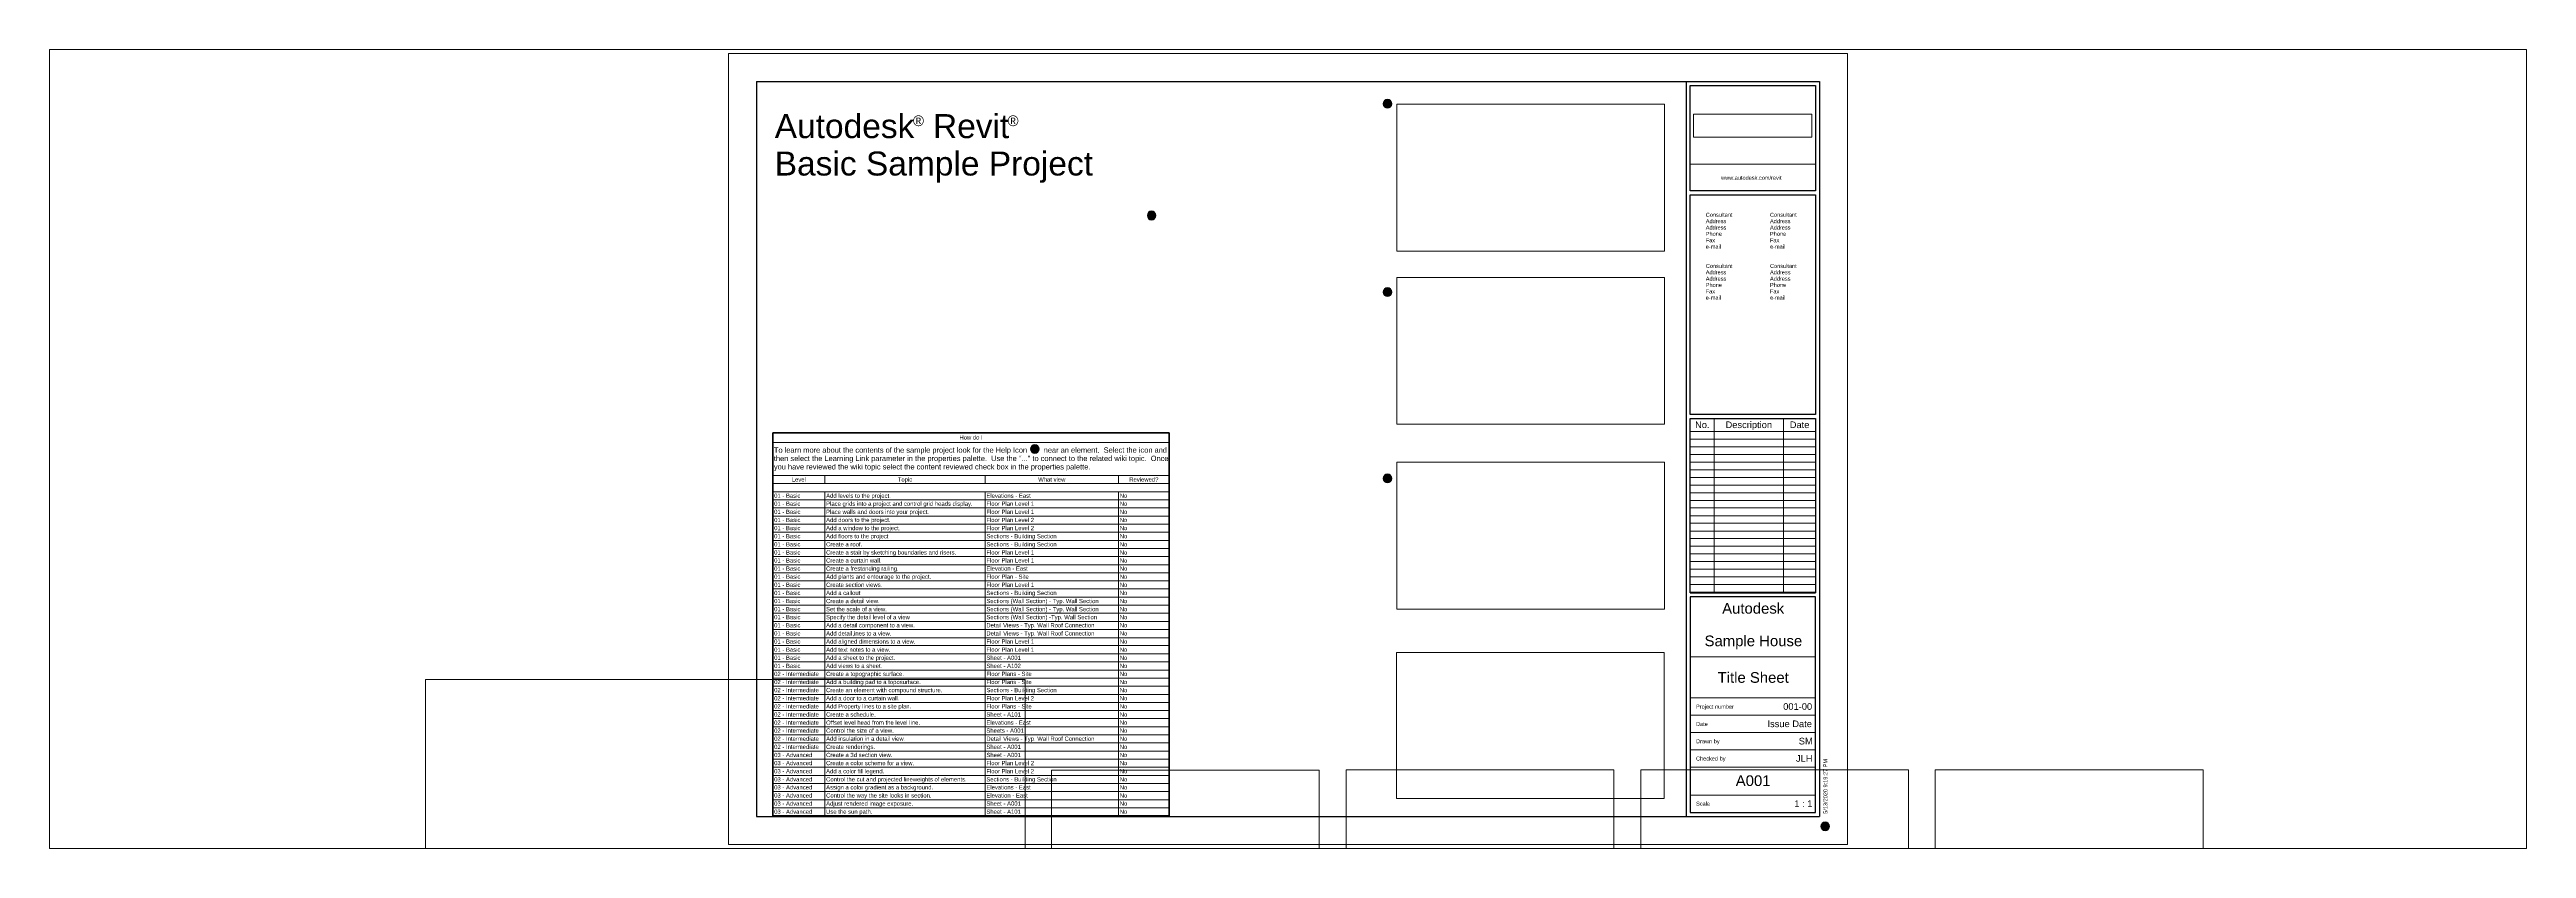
# Paper-space layout 'Layout1' of a CAD drawing. Header units: millimetres. Extents: x -507 to 1352, y -4 to 596.
# The model-space entities are those that its viewports show. They can reach past a viewport. Long polylines and large blocks are cut down to what shows.
import ezdxf

# ---------------------------------------------------------------- set-up
doc = ezdxf.new("R2010")
doc.units = ezdxf.units.MM
doc.linetypes.add('Dash', pattern=[6.35, 3.175, -3.175])
for name, color, linetype, lineweight in [('A-ANNO-NOTE', 131, 'Continuous', 9), ('A-DETL-THIN', 151, 'Continuous', 9), ('A-DETL-WIDE', 214, 'Continuous', 50), ('G-ANNO-REFR', 1, 'Dash', 18), ('G-ANNO-SCHD', 231, 'Continuous', 9), ('G-ANNO-TEXT', 231, 'Continuous', 9), ('G-ANNO-TTLB', 6, 'Continuous', 9), ('G-ANNO-TTLB-MEDM', 33, 'Continuous', 25), ('G-ANNO-TTLB-THIN', 151, 'Continuous', 9)]:
    doc.layers.add(name, color=color, linetype=linetype, lineweight=lineweight)
doc.layers.add('G-ANNO-NPLT', color=191, linetype='Continuous', plot=False)
doc.styles.add('Arial', font='arial.ttf', dxfattribs={"height": 3})
doc.styles.add('Arial_1', font='arial.ttf', dxfattribs={"height": 5})
doc.styles.add('Arial_2', font='arial.ttf', dxfattribs={"height": 8})
doc.styles.add('Arial_3', font='arial.ttf', dxfattribs={"height": 18})
doc.styles.add('Arial_4', font='arial.ttf', dxfattribs={"height": 4})
doc.styles.add('Arial_5', font='arial.ttf', dxfattribs={"height": 3.175})
doc.styles.add('Arial_B', font='arialbd.ttf', dxfattribs={"height": 4.464844})
picture_1 = doc.add_image_def('image6.png', size_in_pixel=(1063, 206))
picture_2 = doc.add_image_def('image1.jpg', size_in_pixel=(886, 484))
picture_3 = doc.add_image_def('image2.jpg', size_in_pixel=(886, 484))
picture_4 = doc.add_image_def('image3.jpg', size_in_pixel=(1377, 755))
picture_5 = doc.add_image_def('image4.jpg', size_in_pixel=(1377, 755))
picture_6 = doc.add_image_def('image5.jpg', size_in_pixel=(1377, 755))

# ---------------------------------------------------------------- blocks, each defined once
blk = doc.blocks.new('A1 metric - A1 metric-382615-Title Sheet')
at = {"layer": 'G-ANNO-TTLB-MEDM'}
for p, q in [((23.5, 572), (23.5, 20)), ((23.5, 572), (821.5, 572)), ((721.5, 572), (721.5, 20)), ((724.5, 490), (724.5, 569)), ((724.5, 569), (818.5, 569)), ((818.5, 569), (818.5, 490)), ((821.5, 572), (821.5, 20)), ((818.5, 490), (724.5, 490)), ((724.5, 321.8), (724.5, 487)), ((724.5, 487), (818.5, 487)), ((818.5, 487), (818.5, 321.8)), ((818.5, 321.8), (724.5, 321.8)), ((724.5, 188), (724.5, 318.8)), ((724.5, 318.8), (818.5, 318.8)), ((818.5, 318.8), (818.5, 188)), ((724.5, 188), (818.5, 188)), ((818.5, 185), (724.5, 185)), ((724.5, 185), (724.5, 23)), ((818.5, 23), (818.5, 185)), ((23.5, 20), (821.5, 20)), ((724.5, 23), (818.5, 23))]:
    blk.add_line(p, q, dxfattribs=at)
at = {"layer": 'G-ANNO-TTLB-THIN'}
for p, q in [((2.5, 593), (2.5, -1)), ((842.5, 593), (2.5, 593)), ((842.5, -1), (842.5, 593)), ((724.5, 510), (818.5, 510)), ((724.5, 140), (818.5, 140)), ((724.5, 109), (818.5, 109)), ((724.5, 96), (818.5, 96)), ((724.5, 83), (818.5, 83)), ((724.5, 70), (818.5, 70)), ((724.5, 57), (818.5, 57)), ((724.5, 36), (818.5, 36)), ((2.5, -1), (842.5, -1))]:
    blk.add_line(p, q, dxfattribs=at)
at = {"layer": 'G-ANNO-TTLB', "char_height": 3, "attachment_point": 1, "style": 'Arial'}
for s, insert, width in [('www.autodesk.com/revit', (747.6, 501.2), 56.359), ('Address', (736.1, 468.6), 18.92), ('Consultant', (736.1, 473.4), 24.692), ('Address', (784.3, 468.6), 18.92), ('Consultant', (784.3, 473.4), 24.692), ('Address', (736.1, 463.8), 18.92), ('e-mail', (736.1, 449.5), 14.11), ('Phone', (736.1, 459.1), 14.992), ('Fax', (736.1, 454.3), 8.498), ('Address', (784.3, 463.8), 18.92), ('e-mail', (784.3, 449.5), 14.11), ('Phone', (784.3, 459.1), 14.992), ('Fax', (784.3, 454.3), 8.498), ('Address', (736.1, 430.2), 18.92), ('Consultant', (736.1, 435), 24.692), ('Address', (784.3, 430.2), 18.92), ('Consultant', (784.3, 435), 24.692), ('Address', (736.1, 425.4), 18.92), ('e-mail', (736.1, 411.2), 14.11), ('Phone', (736.1, 420.7), 14.992), ('Fax', (736.1, 415.9), 8.498), ('Address', (784.3, 425.4), 18.92), ('e-mail', (784.3, 411.2), 14.11), ('Phone', (784.3, 420.7), 14.992), ('Fax', (784.3, 415.9), 8.498), ('Project number', (728.8, 104), 35.194), ('Date', (728.8, 91), 10.903), ('Drawn by', (728.8, 78), 21.726), ('Checked by', (728.8, 65), 27.257), ('Scale', (728.8, 31.1), 12.907)]:
    blk.add_mtext(s, dxfattribs=dict(at, insert=insert, width=width))
at = {"layer": 'G-ANNO-TTLB'}
image = blk.add_image(picture_1, insert=(726.9, 530.2), size_in_units=(88.8, 17.2), dxfattribs=at)
image.dxf.flags = 7
blk = doc.blocks.new('Help Button - Select for Help Link-961908-Title Sheet')
at = {"layer": 'A-ANNO-NOTE'}
h = blk.add_hatch(color=256, dxfattribs=at)
edge = h.paths.add_edge_path(flags=0)
edge.add_arc((0, 0), 3.17, 0, 180)
edge.add_arc((0, 0), 3.17, 180, 360)
at = {"layer": 'A-ANNO-NOTE', "lineweight": 25}
for start, end in [(360, 180), (180, 360)]:
    blk.add_arc((0, 0), 3.18, start, end, dxfattribs=at)
at = {"layer": 'A-ANNO-NOTE', "insert": (-1.9, 2.2), "char_height": 4.465, "width": 4.57, "attachment_point": 1, "style": 'Arial_B'}
blk.add_mtext('\\fArial|b1|i0|c0|p34|;?', dxfattribs=at)

msp = doc.modelspace()

# ---------------------------------------------------------------- pictures from other files: only their frames are drawn
at = {"layer": 'G-ANNO-REFR'}
image = msp.add_image(picture_2, insert=(-225, -122.9), size_in_units=(450.1, 245.9), dxfattribs=at)
image.dxf.flags = 7
image = msp.add_image(picture_3, insert=(245.1, -54.9), size_in_units=(200.9, 109.8), dxfattribs=at)
image.dxf.flags = 7
image = msp.add_image(picture_4, insert=(466.2, -55.1), size_in_units=(201, 110.2), dxfattribs=at)
image.dxf.flags = 7
image = msp.add_image(picture_5, insert=(687.3, -55.1), size_in_units=(201, 110.2), dxfattribs=at)
image.dxf.flags = 7
image = msp.add_image(picture_6, insert=(908.4, -55.1), size_in_units=(201, 110.2), dxfattribs=at)
image.dxf.flags = 7

psp = doc.layouts.get("Layout1")

# ---------------------------------------------------------------- linework, layer by layer
at = {"layer": 'A-DETL-THIN'}
for p, q in [((742.4, 318.8), (724.5, 318.8)), ((724.5, 318.8), (724.5, 309.2)), ((794.4, 318.8), (742.4, 318.8)), ((742.4, 318.8), (742.4, 309.2)), ((818.5, 318.8), (794.4, 318.8)), ((794.4, 318.8), (794.4, 309.2)), ((818.5, 318.8), (818.5, 309.2)), ((333.4, 301), (35.8, 301)), ((818.5, 309.2), (724.5, 309.2)), ((724.5, 309.2), (724.5, 188.4)), ((818.5, 303.4), (724.5, 303.4)), ((818.5, 297.7), (724.5, 297.7)), ((742.4, 309.2), (742.4, 188.4)), ((794.4, 309.2), (794.4, 188.4)), ((818.5, 309.2), (818.5, 188.4)), ((818.5, 291.9), (724.5, 291.9)), ((818.5, 286.2), (724.5, 286.2)), ((818.5, 280.4), (724.5, 280.4)), ((35.8, 276), (333.4, 276)), ((74.8, 270), (35.8, 270)), ((74.8, 263.9), (35.8, 263.9)), ((74.8, 276), (74.8, 270)), ((195.2, 270), (74.8, 270)), ((195.2, 263.9), (74.8, 263.9)), ((74.8, 263.9), (74.8, 257.8)), ((195.2, 276), (195.2, 270)), ((295.2, 270), (195.2, 270)), ((295.2, 263.9), (195.2, 263.9)), ((195.2, 263.9), (195.2, 257.8)), ((295.2, 276), (295.2, 270)), ((333.4, 270), (295.2, 270)), ((333.4, 263.9), (295.2, 263.9)), ((295.2, 263.9), (295.2, 257.8)), ((818.5, 274.7), (724.5, 274.7)), ((818.5, 268.9), (724.5, 268.9)), ((818.5, 263.2), (724.5, 263.2)), ((74.8, 257.8), (35.8, 257.8)), ((74.8, 251.7), (35.8, 251.7)), ((74.8, 245.6), (35.8, 245.6)), ((195.2, 257.8), (74.8, 257.8)), ((74.8, 257.8), (74.8, 251.7)), ((195.2, 251.7), (74.8, 251.7)), ((74.8, 251.7), (74.8, 245.6)), ((195.2, 245.6), (74.8, 245.6)), ((74.8, 245.6), (74.8, 239.5)), ((295.2, 257.8), (195.2, 257.8)), ((195.2, 257.8), (195.2, 251.7)), ((295.2, 251.7), (195.2, 251.7)), ((195.2, 251.7), (195.2, 245.6)), ((295.2, 245.6), (195.2, 245.6)), ((195.2, 245.6), (195.2, 239.5)), ((333.4, 257.8), (295.2, 257.8)), ((295.2, 257.8), (295.2, 251.7)), ((333.4, 251.7), (295.2, 251.7)), ((295.2, 251.7), (295.2, 245.6)), ((333.4, 245.6), (295.2, 245.6)), ((295.2, 245.6), (295.2, 239.5)), ((818.5, 257.4), (724.5, 257.4)), ((818.5, 251.7), (724.5, 251.7)), ((818.5, 245.9), (724.5, 245.9)), ((74.8, 239.5), (35.8, 239.5)), ((74.8, 233.5), (35.8, 233.5)), ((74.8, 227.4), (35.8, 227.4)), ((195.2, 239.5), (74.8, 239.5)), ((74.8, 239.5), (74.8, 233.5)), ((195.2, 233.5), (74.8, 233.5)), ((74.8, 233.5), (74.8, 227.4)), ((195.2, 227.4), (74.8, 227.4)), ((74.8, 227.4), (74.8, 221.3)), ((295.2, 239.5), (195.2, 239.5)), ((195.2, 239.5), (195.2, 233.5)), ((295.2, 233.5), (195.2, 233.5)), ((195.2, 233.5), (195.2, 227.4)), ((295.2, 227.4), (195.2, 227.4)), ((195.2, 227.4), (195.2, 221.3)), ((333.4, 239.5), (295.2, 239.5)), ((295.2, 239.5), (295.2, 233.5)), ((333.4, 233.5), (295.2, 233.5)), ((295.2, 233.5), (295.2, 227.4)), ((333.4, 227.4), (295.2, 227.4)), ((295.2, 227.4), (295.2, 221.3)), ((818.5, 240.2), (724.5, 240.2)), ((818.5, 234.4), (724.5, 234.4)), ((818.5, 228.7), (724.5, 228.7)), ((74.8, 221.3), (35.8, 221.3)), ((74.8, 215.2), (35.8, 215.2)), ((74.8, 209.1), (35.8, 209.1)), ((195.2, 221.3), (74.8, 221.3)), ((74.8, 221.3), (74.8, 215.2)), ((195.2, 215.2), (74.8, 215.2)), ((74.8, 215.2), (74.8, 209.1)), ((195.2, 209.1), (74.8, 209.1)), ((74.8, 209.1), (74.8, 203)), ((295.2, 221.3), (195.2, 221.3)), ((195.2, 221.3), (195.2, 215.2)), ((295.2, 215.2), (195.2, 215.2)), ((195.2, 215.2), (195.2, 209.1)), ((295.2, 209.1), (195.2, 209.1)), ((195.2, 209.1), (195.2, 203)), ((333.4, 221.3), (295.2, 221.3)), ((295.2, 221.3), (295.2, 215.2)), ((333.4, 215.2), (295.2, 215.2)), ((295.2, 215.2), (295.2, 209.1)), ((333.4, 209.1), (295.2, 209.1)), ((295.2, 209.1), (295.2, 203)), ((818.5, 222.9), (724.5, 222.9)), ((818.5, 217.2), (724.5, 217.2)), ((818.5, 211.4), (724.5, 211.4)), ((818.5, 205.7), (724.5, 205.7)), ((74.8, 203), (35.8, 203)), ((74.8, 196.9), (35.8, 196.9)), ((74.8, 190.9), (35.8, 190.9)), ((195.2, 203), (74.8, 203)), ((74.8, 203), (74.8, 196.9)), ((195.2, 196.9), (74.8, 196.9)), ((74.8, 196.9), (74.8, 190.9)), ((195.2, 190.9), (74.8, 190.9)), ((74.8, 190.9), (74.8, 184.8)), ((295.2, 203), (195.2, 203)), ((195.2, 203), (195.2, 196.9)), ((295.2, 196.9), (195.2, 196.9)), ((195.2, 196.9), (195.2, 190.9)), ((295.2, 190.9), (195.2, 190.9)), ((195.2, 190.9), (195.2, 184.8)), ((333.4, 203), (295.2, 203)), ((295.2, 203), (295.2, 196.9)), ((333.4, 196.9), (295.2, 196.9)), ((295.2, 196.9), (295.2, 190.9)), ((333.4, 190.9), (295.2, 190.9)), ((295.2, 190.9), (295.2, 184.8)), ((818.5, 199.9), (724.5, 199.9)), ((818.5, 194.2), (724.5, 194.2)), ((818.5, 188.4), (724.5, 188.4)), ((74.8, 184.8), (35.8, 184.8)), ((74.8, 178.7), (35.8, 178.7)), ((74.8, 172.6), (35.8, 172.6)), ((195.2, 184.8), (74.8, 184.8)), ((74.8, 184.8), (74.8, 178.7)), ((195.2, 178.7), (74.8, 178.7)), ((74.8, 178.7), (74.8, 172.6)), ((195.2, 172.6), (74.8, 172.6)), ((74.8, 172.6), (74.8, 166.5)), ((295.2, 184.8), (195.2, 184.8)), ((195.2, 184.8), (195.2, 178.7)), ((295.2, 178.7), (195.2, 178.7)), ((195.2, 178.7), (195.2, 172.6)), ((295.2, 172.6), (195.2, 172.6)), ((195.2, 172.6), (195.2, 166.5)), ((333.4, 184.8), (295.2, 184.8)), ((295.2, 184.8), (295.2, 178.7)), ((333.4, 178.7), (295.2, 178.7)), ((295.2, 178.7), (295.2, 172.6)), ((333.4, 172.6), (295.2, 172.6)), ((295.2, 172.6), (295.2, 166.5)), ((74.8, 166.5), (35.8, 166.5)), ((74.8, 160.4), (35.8, 160.4)), ((74.8, 154.3), (35.8, 154.3)), ((195.2, 166.5), (74.8, 166.5)), ((74.8, 166.5), (74.8, 160.4)), ((195.2, 160.4), (74.8, 160.4)), ((74.8, 160.4), (74.8, 154.3)), ((195.2, 154.3), (74.8, 154.3)), ((74.8, 154.3), (74.8, 148.3)), ((295.2, 166.5), (195.2, 166.5)), ((195.2, 166.5), (195.2, 160.4)), ((295.2, 160.4), (195.2, 160.4)), ((195.2, 160.4), (195.2, 154.3)), ((295.2, 154.3), (195.2, 154.3)), ((195.2, 154.3), (195.2, 148.3)), ((333.4, 166.5), (295.2, 166.5)), ((295.2, 166.5), (295.2, 160.4)), ((333.4, 160.4), (295.2, 160.4)), ((295.2, 160.4), (295.2, 154.3)), ((333.4, 154.3), (295.2, 154.3)), ((295.2, 154.3), (295.2, 148.3)), ((74.8, 148.3), (35.8, 148.3)), ((74.8, 142.2), (35.8, 142.2)), ((74.8, 136.1), (35.8, 136.1)), ((195.2, 148.3), (74.8, 148.3)), ((74.8, 148.3), (74.8, 142.2)), ((195.2, 142.2), (74.8, 142.2)), ((74.8, 142.2), (74.8, 136.1)), ((195.2, 136.1), (74.8, 136.1)), ((74.8, 136.1), (74.8, 130)), ((295.2, 148.3), (195.2, 148.3)), ((195.2, 148.3), (195.2, 142.2)), ((295.2, 142.2), (195.2, 142.2)), ((195.2, 142.2), (195.2, 136.1)), ((295.2, 136.1), (195.2, 136.1)), ((195.2, 136.1), (195.2, 130)), ((333.4, 148.3), (295.2, 148.3)), ((295.2, 148.3), (295.2, 142.2)), ((333.4, 142.2), (295.2, 142.2)), ((295.2, 142.2), (295.2, 136.1)), ((333.4, 136.1), (295.2, 136.1)), ((295.2, 136.1), (295.2, 130)), ((74.8, 130), (35.8, 130)), ((74.8, 123.9), (35.8, 123.9)), ((74.8, 117.8), (35.8, 117.8)), ((74.8, 111.7), (35.8, 111.7)), ((195.2, 130), (74.8, 130)), ((74.8, 130), (74.8, 123.9)), ((195.2, 123.9), (74.8, 123.9)), ((74.8, 123.9), (74.8, 117.8)), ((195.2, 117.8), (74.8, 117.8)), ((74.8, 117.8), (74.8, 111.7)), ((195.2, 111.7), (74.8, 111.7)), ((74.8, 111.7), (74.8, 105.7)), ((295.2, 130), (195.2, 130)), ((195.2, 130), (195.2, 123.9)), ((295.2, 123.9), (195.2, 123.9)), ((195.2, 123.9), (195.2, 117.8)), ((295.2, 117.8), (195.2, 117.8)), ((195.2, 117.8), (195.2, 111.7)), ((295.2, 111.7), (195.2, 111.7)), ((195.2, 111.7), (195.2, 105.7)), ((333.4, 130), (295.2, 130)), ((295.2, 130), (295.2, 123.9)), ((333.4, 123.9), (295.2, 123.9)), ((295.2, 123.9), (295.2, 117.8)), ((333.4, 117.8), (295.2, 117.8)), ((295.2, 117.8), (295.2, 111.7)), ((333.4, 111.7), (295.2, 111.7)), ((295.2, 111.7), (295.2, 105.7)), ((74.8, 105.7), (35.8, 105.7)), ((74.8, 99.6), (35.8, 99.6)), ((74.8, 93.5), (35.8, 93.5)), ((195.2, 105.7), (74.8, 105.7)), ((74.8, 105.7), (74.8, 99.6)), ((195.2, 99.6), (74.8, 99.6)), ((74.8, 99.6), (74.8, 93.5)), ((195.2, 93.5), (74.8, 93.5)), ((74.8, 93.5), (74.8, 87.4)), ((295.2, 105.7), (195.2, 105.7)), ((195.2, 105.7), (195.2, 99.6)), ((295.2, 99.6), (195.2, 99.6)), ((195.2, 99.6), (195.2, 93.5)), ((295.2, 93.5), (195.2, 93.5)), ((195.2, 93.5), (195.2, 87.4)), ((333.4, 105.7), (295.2, 105.7)), ((295.2, 105.7), (295.2, 99.6)), ((333.4, 99.6), (295.2, 99.6)), ((295.2, 99.6), (295.2, 93.5)), ((333.4, 93.5), (295.2, 93.5)), ((295.2, 93.5), (295.2, 87.4)), ((74.8, 87.4), (35.8, 87.4)), ((74.8, 81.3), (35.8, 81.3)), ((74.8, 75.2), (35.8, 75.2)), ((195.2, 87.4), (74.8, 87.4)), ((74.8, 87.4), (74.8, 81.3)), ((195.2, 81.3), (74.8, 81.3)), ((74.8, 81.3), (74.8, 75.2)), ((195.2, 75.2), (74.8, 75.2)), ((74.8, 75.2), (74.8, 69.1)), ((295.2, 87.4), (195.2, 87.4)), ((195.2, 87.4), (195.2, 81.3)), ((295.2, 81.3), (195.2, 81.3)), ((195.2, 81.3), (195.2, 75.2)), ((295.2, 75.2), (195.2, 75.2)), ((195.2, 75.2), (195.2, 69.1)), ((333.4, 87.4), (295.2, 87.4)), ((295.2, 87.4), (295.2, 81.3)), ((333.4, 81.3), (295.2, 81.3)), ((295.2, 81.3), (295.2, 75.2)), ((333.4, 75.2), (295.2, 75.2)), ((295.2, 75.2), (295.2, 69.1)), ((74.8, 69.1), (35.8, 69.1)), ((74.8, 63.1), (35.8, 63.1)), ((74.8, 57), (35.8, 57)), ((195.2, 69.1), (74.8, 69.1)), ((74.8, 69.1), (74.8, 63.1)), ((195.2, 63.1), (74.8, 63.1)), ((74.8, 63.1), (74.8, 57)), ((195.2, 57), (74.8, 57)), ((74.8, 57), (74.8, 50.9)), ((295.2, 69.1), (195.2, 69.1)), ((195.2, 69.1), (195.2, 63.1)), ((295.2, 63.1), (195.2, 63.1)), ((195.2, 63.1), (195.2, 57)), ((295.2, 57), (195.2, 57)), ((195.2, 57), (195.2, 50.9)), ((333.4, 69.1), (295.2, 69.1)), ((295.2, 69.1), (295.2, 63.1)), ((333.4, 63.1), (295.2, 63.1)), ((295.2, 63.1), (295.2, 57)), ((333.4, 57), (295.2, 57)), ((295.2, 57), (295.2, 50.9)), ((74.8, 50.9), (35.8, 50.9)), ((74.8, 44.8), (35.8, 44.8)), ((74.8, 38.7), (35.8, 38.7)), ((195.2, 50.9), (74.8, 50.9)), ((74.8, 50.9), (74.8, 44.8)), ((195.2, 44.8), (74.8, 44.8)), ((74.8, 44.8), (74.8, 38.7)), ((195.2, 38.7), (74.8, 38.7)), ((74.8, 38.7), (74.8, 32.6)), ((295.2, 50.9), (195.2, 50.9)), ((195.2, 50.9), (195.2, 44.8)), ((295.2, 44.8), (195.2, 44.8)), ((195.2, 44.8), (195.2, 38.7)), ((295.2, 38.7), (195.2, 38.7)), ((195.2, 38.7), (195.2, 32.6)), ((333.4, 50.9), (295.2, 50.9)), ((295.2, 50.9), (295.2, 44.8)), ((333.4, 44.8), (295.2, 44.8)), ((295.2, 44.8), (295.2, 38.7)), ((333.4, 38.7), (295.2, 38.7)), ((295.2, 38.7), (295.2, 32.6)), ((74.8, 32.6), (35.8, 32.6)), ((74.8, 26.5), (35.8, 26.5)), ((195.2, 32.6), (74.8, 32.6)), ((74.8, 32.6), (74.8, 26.5)), ((195.2, 26.5), (74.8, 26.5)), ((74.8, 26.5), (74.8, 20.5)), ((295.2, 32.6), (195.2, 32.6)), ((195.2, 32.6), (195.2, 26.5)), ((295.2, 26.5), (195.2, 26.5)), ((195.2, 26.5), (195.2, 20.5)), ((333.4, 32.6), (295.2, 32.6)), ((295.2, 32.6), (295.2, 26.5)), ((333.4, 26.5), (295.2, 26.5)), ((295.2, 26.5), (295.2, 20.5))]:
    psp.add_line(p, q, dxfattribs=at)
at = {"layer": 'A-DETL-WIDE'}
for p, q in [((35.8, 308.2), (35.8, 301)), ((333.4, 308.2), (35.8, 308.2)), ((35.8, 301), (35.8, 276)), ((333.4, 301), (333.4, 308.2)), ((333.4, 276), (333.4, 301)), ((35.8, 276), (35.8, 20.5)), ((333.4, 276), (333.4, 20.5)), ((333.4, 20.5), (35.8, 20.5))]:
    psp.add_line(p, q, dxfattribs=at)

# ---------------------------------------------------------------- block references
at = {"layer": 'A-ANNO-NOTE'}
for p in [(497.2, 555.3), (320.1, 471.4), (497.2, 413.9), (232.5, 296), (497.2, 273.9)]:
    psp.add_blockref('Help Button - Select for Help Link-961908-Title Sheet', p, dxfattribs=at)
at = {"layer": 'G-ANNO-TTLB'}
psp.add_blockref('A1 metric - A1 metric-382615-Title Sheet', (0, 0), dxfattribs=at)

# ---------------------------------------------------------------- texts
at = {"layer": 'G-ANNO-SCHD', "line_spacing_factor": 0.941778}
for s, insert, char_height, width, attachment_point, style in [('No.', (733.5, 316.7), 5, 12.978, 2, 'Arial_1'), ('Description', (768.4, 316.7), 5, 41.687, 2, 'Arial_1'), ('Date', (806.5, 316.7), 5, 17.63, 2, 'Arial_1'), ('How do I', (184.6, 306.3), 3.17, 20.795, 2, 'Arial_5'), ('To learn more about the contents of the sample project look for the Help Icon        near an element.  Select the icon and\\Pthen select the Learning Link parameter in the properties palette.  Use the "..." to connect to the related wiki topic.  Once\\Pyou have reviewed the wiki topic select the content reviewed check box in the properties palette.', (36.6, 297.2), 4, 354.056, 1, 'Arial_4'), ('01 - Basic', (36.8, 262.5), 3.17, 23.555, 1, 'Arial_5'), ('Level', (55.3, 274.7), 3.17, 12.71, 2, 'Arial_5'), ('Add levels to the project.', (75.8, 262.5), 3.175, 58.11, 1, 'Arial_5'), ('Topic', (135, 274.7), 3.17, 12.943, 2, 'Arial_5'), ('Elevations - East', (196.1, 262.5), 3.175, 39.802, 1, 'Arial_5'), ('What view', (245.2, 274.7), 3.17, 24.332, 2, 'Arial_5'), ('No', (296.2, 262.5), 3.17, 6.763, 1, 'Arial_5'), ('Reviewed?', (314.3, 274.7), 3.17, 26.12, 2, 'Arial_5'), ('01 - Basic', (36.8, 256.5), 3.17, 23.555, 1, 'Arial_5'), ('01 - Basic', (36.8, 250.4), 3.17, 23.555, 1, 'Arial_5'), ('01 - Basic', (36.8, 244.3), 3.17, 23.555, 1, 'Arial_5'), ('Add doors to the project.', (75.8, 244.3), 3.175, 57.799, 1, 'Arial_5'), ('Place grids into a project and control grid heads display.', (75.8, 256.5), 3.175, 131.3, 1, 'Arial_5'), ('Place walls and doors into your project.', (75.8, 250.4), 3.175, 91.965, 1, 'Arial_5'), ('Floor Plan Level 1', (196.1, 256.5), 3.175, 42.756, 1, 'Arial_5'), ('Floor Plan Level 1', (196.1, 250.4), 3.175, 42.756, 1, 'Arial_5'), ('Floor Plan Level 2', (196.1, 244.3), 3.175, 42.756, 1, 'Arial_5'), ('No', (296.2, 256.5), 3.17, 6.763, 1, 'Arial_5'), ('No', (296.2, 250.4), 3.17, 6.763, 1, 'Arial_5'), ('No', (296.2, 244.3), 3.17, 6.763, 1, 'Arial_5'), ('01 - Basic', (36.8, 238.2), 3.17, 23.555, 1, 'Arial_5'), ('01 - Basic', (36.8, 232.1), 3.17, 23.555, 1, 'Arial_5'), ('01 - Basic', (36.8, 226), 3.17, 23.555, 1, 'Arial_5'), ('Add a window to the project.', (75.8, 238.2), 3.175, 66.389, 1, 'Arial_5'), ('Add floors to the project', (75.8, 232.1), 3.175, 56.011, 1, 'Arial_5'), ('Create a roof.', (75.8, 226), 3.175, 32.417, 1, 'Arial_5'), ('Sections - Building Section', (196.1, 232.1), 3.175, 63.046, 1, 'Arial_5'), ('Sections - Building Section', (196.1, 226), 3.175, 63.046, 1, 'Arial_5'), ('Floor Plan Level 2', (196.1, 238.2), 3.175, 42.756, 1, 'Arial_5'), ('No', (296.2, 238.2), 3.17, 6.763, 1, 'Arial_5'), ('No', (296.2, 232.1), 3.17, 6.763, 1, 'Arial_5'), ('No', (296.2, 226), 3.17, 6.763, 1, 'Arial_5'), ('01 - Basic', (36.8, 219.9), 3.17, 23.555, 1, 'Arial_5'), ('01 - Basic', (36.8, 213.9), 3.17, 23.555, 1, 'Arial_5'), ('01 - Basic', (36.8, 207.8), 3.17, 23.555, 1, 'Arial_5'), ('Create a stair by sketching boundaries and risers.', (75.8, 219.9), 3.175, 116.53, 1, 'Arial_5'), ('Create a curtain wall.', (75.8, 213.9), 3.175, 49.636, 1, 'Arial_5'), ('Create a frestanding railing.', (75.8, 207.8), 3.175, 65.106, 1, 'Arial_5'), ('Floor Plan Level 1', (196.1, 219.9), 3.175, 42.756, 1, 'Arial_5'), ('Floor Plan Level 1', (196.1, 213.9), 3.175, 42.756, 1, 'Arial_5'), ('Elevation - East', (196.1, 207.8), 3.175, 37.159, 1, 'Arial_5'), ('No', (296.2, 219.9), 3.17, 6.763, 1, 'Arial_5'), ('No', (296.2, 213.9), 3.17, 6.763, 1, 'Arial_5'), ('No', (296.2, 207.8), 3.17, 6.763, 1, 'Arial_5'), ('01 - Basic', (36.8, 201.7), 3.17, 23.555, 1, 'Arial_5'), ('01 - Basic', (36.8, 195.6), 3.17, 23.555, 1, 'Arial_5'), ('01 - Basic', (36.8, 189.5), 3.17, 23.555, 1, 'Arial_5'), ('Add plants and entourage to the project.', (75.8, 201.7), 3.175, 94.414, 1, 'Arial_5'), ('Add a callout', (75.8, 189.5), 3.175, 30.668, 1, 'Arial_5'), ('Create section views.', (75.8, 195.6), 3.175, 50.258, 1, 'Arial_5'), ('Sections - Building Section', (196.1, 189.5), 3.175, 63.046, 1, 'Arial_5'), ('Floor Plan - Site', (196.1, 201.7), 3.175, 37.975, 1, 'Arial_5'), ('Floor Plan Level 1', (196.1, 195.6), 3.175, 42.756, 1, 'Arial_5'), ('No', (296.2, 201.7), 3.17, 6.763, 1, 'Arial_5'), ('No', (296.2, 195.6), 3.17, 6.763, 1, 'Arial_5'), ('No', (296.2, 189.5), 3.17, 6.763, 1, 'Arial_5'), ('01 - Basic', (36.8, 183.4), 3.17, 23.555, 1, 'Arial_5'), ('01 - Basic', (36.8, 177.3), 3.17, 23.555, 1, 'Arial_5'), ('01 - Basic', (36.8, 171.3), 3.17, 23.555, 1, 'Arial_5'), ('Create a detail view.', (75.8, 183.4), 3.175, 47.926, 1, 'Arial_5'), ('Set the scale of a view.', (75.8, 177.3), 3.175, 54.456, 1, 'Arial_5'), ('Specify the detail level of a view', (75.8, 171.3), 3.175, 74.979, 1, 'Arial_5'), ('Sections (Wall Section) - Typ. Wall Section', (196.1, 183.4), 3.175, 100.516, 1, 'Arial_5'), ('Sections (Wall Section) - Typ. Wall Section', (196.1, 177.3), 3.175, 100.516, 1, 'Arial_5'), ('Sections (Wall Section) -Typ. Wall Section', (196.1, 171.3), 3.175, 99.039, 1, 'Arial_5'), ('No', (296.2, 183.4), 3.17, 6.763, 1, 'Arial_5'), ('No', (296.2, 177.3), 3.17, 6.763, 1, 'Arial_5'), ('No', (296.2, 171.3), 3.17, 6.763, 1, 'Arial_5'), ('01 - Basic', (36.8, 165.2), 3.17, 23.555, 1, 'Arial_5'), ('01 - Basic', (36.8, 159.1), 3.17, 23.555, 1, 'Arial_5'), ('01 - Basic', (36.8, 153), 3.17, 23.555, 1, 'Arial_5'), ('Add a detail component to a view.', (75.8, 165.2), 3.175, 79.527, 1, 'Arial_5'), ('Add detail,ines to a view.', (75.8, 159.1), 3.175, 58.576, 1, 'Arial_5'), ('Add aligned dimensions to a view.', (75.8, 153), 3.175, 80.071, 1, 'Arial_5'), ('Detail Views - Typ. Wall Roof Connection', (196.1, 165.2), 3.175, 96.59, 1, 'Arial_5'), ('Detail Views - Typ. Wall Roof Connection', (196.1, 159.1), 3.175, 96.59, 1, 'Arial_5'), ('Floor Plan Level 1', (196.1, 153), 3.175, 42.756, 1, 'Arial_5'), ('No', (296.2, 165.2), 3.17, 6.763, 1, 'Arial_5'), ('No', (296.2, 159.1), 3.17, 6.763, 1, 'Arial_5'), ('No', (296.2, 153), 3.17, 6.763, 1, 'Arial_5'), ('01 - Basic', (36.8, 146.9), 3.17, 23.555, 1, 'Arial_5'), ('01 - Basic', (36.8, 140.8), 3.17, 23.555, 1, 'Arial_5'), ('01 - Basic', (36.8, 134.7), 3.17, 23.555, 1, 'Arial_5'), ('Add text notes to a view.', (75.8, 146.9), 3.175, 57.721, 1, 'Arial_5'), ('Add a sheet to the project.', (75.8, 140.8), 3.175, 61.958, 1, 'Arial_5'), ('Add views to a sheet.', (75.8, 134.7), 3.175, 50.336, 1, 'Arial_5'), ('Sheet - A001', (196.1, 140.8), 3.175, 30.979, 1, 'Arial_5'), ('Sheet - A102', (196.1, 134.7), 3.175, 30.979, 1, 'Arial_5'), ('Floor Plan Level 1', (196.1, 146.9), 3.175, 42.756, 1, 'Arial_5'), ('No', (296.2, 146.9), 3.17, 6.763, 1, 'Arial_5'), ('No', (296.2, 140.8), 3.17, 6.763, 1, 'Arial_5'), ('No', (296.2, 134.7), 3.17, 6.763, 1, 'Arial_5'), ('02 - Intermediate', (36.8, 128.7), 3.175, 40.074, 1, 'Arial_5'), ('02 - Intermediate', (36.8, 122.6), 3.175, 40.074, 1, 'Arial_5'), ('02 - Intermediate', (36.8, 116.5), 3.175, 40.074, 1, 'Arial_5'), ('Add a building pad to a toposurface.', (75.8, 122.6), 3.175, 84.968, 1, 'Arial_5'), ('Create a topographic surface.', (75.8, 128.7), 3.175, 69.848, 1, 'Arial_5'), ('Create an element with compound structure.', (75.8, 116.5), 3.175, 104.17, 1, 'Arial_5'), ('Sections - Building Section', (196.1, 116.5), 3.175, 63.046, 1, 'Arial_5'), ('Floor Plans - Site', (196.1, 128.7), 3.175, 40.618, 1, 'Arial_5'), ('Floor Plans - Site', (196.1, 122.6), 3.175, 40.618, 1, 'Arial_5'), ('No', (296.2, 128.7), 3.17, 6.763, 1, 'Arial_5'), ('No', (296.2, 122.6), 3.17, 6.763, 1, 'Arial_5'), ('No', (296.2, 116.5), 3.17, 6.763, 1, 'Arial_5'), ('02 - Intermediate', (36.8, 110.4), 3.175, 40.074, 1, 'Arial_5'), ('02 - Intermediate', (36.8, 104.3), 3.175, 40.074, 1, 'Arial_5'), ('02 - Intermediate', (36.8, 98.2), 3.175, 40.074, 1, 'Arial_5'), ('Add a door to a curtain wall.', (75.8, 110.4), 3.175, 65.611, 1, 'Arial_5'), ('Add Property lines to a site plan.', (75.8, 104.3), 3.175, 76.223, 1, 'Arial_5'), ('Create a schedule.', (75.8, 98.2), 3.175, 44.505, 1, 'Arial_5'), ('Sheet - A101', (196.1, 98.2), 3.175, 30.979, 1, 'Arial_5'), ('Floor Plan Level 2', (196.1, 110.4), 3.175, 42.756, 1, 'Arial_5'), ('Floor Plans - Site', (196.1, 104.3), 3.175, 40.618, 1, 'Arial_5'), ('No', (296.2, 110.4), 3.17, 6.763, 1, 'Arial_5'), ('No', (296.2, 104.3), 3.17, 6.763, 1, 'Arial_5'), ('No', (296.2, 98.2), 3.17, 6.763, 1, 'Arial_5'), ('02 - Intermediate', (36.8, 92.1), 3.175, 40.074, 1, 'Arial_5'), ('02 - Intermediate', (36.8, 86.1), 3.175, 40.074, 1, 'Arial_5'), ('02 - Intermediate', (36.8, 80), 3.175, 40.074, 1, 'Arial_5'), ('Add insulation in a detail view.', (75.8, 80), 3.175, 70.936, 1, 'Arial_5'), ('Offset level head from the level line.', (75.8, 92.1), 3.175, 84.346, 1, 'Arial_5'), ('Control the size of a view.', (75.8, 86.1), 3.175, 60.597, 1, 'Arial_5'), ('Sheets - A001', (196.1, 86.1), 3.175, 33.622, 1, 'Arial_5'), ('Elevations - East', (196.1, 92.1), 3.175, 39.802, 1, 'Arial_5'), ('Detail Views - Typ. Wall Roof Connection', (196.1, 80), 3.175, 96.59, 1, 'Arial_5'), ('No', (296.2, 92.1), 3.17, 6.763, 1, 'Arial_5'), ('No', (296.2, 86.1), 3.17, 6.763, 1, 'Arial_5'), ('No', (296.2, 80), 3.17, 6.763, 1, 'Arial_5'), ('02 - Intermediate', (36.8, 73.9), 3.175, 40.074, 1, 'Arial_5'), ('03 - Advanced', (36.8, 67.8), 3.175, 34.244, 1, 'Arial_5'), ('03 - Advanced', (36.8, 61.7), 3.175, 34.244, 1, 'Arial_5'), ('03 - Advanced', (36.8, 55.6), 3.175, 34.244, 1, 'Arial_5'), ('Add a color fill legend.', (75.8, 55.6), 3.175, 52.163, 1, 'Arial_5'), ('Create renderings.', (75.8, 73.9), 3.175, 43.883, 1, 'Arial_5'), ('Create a 3d section view.', (75.8, 67.8), 3.175, 59.431, 1, 'Arial_5'), ('Create a color scheme for a view.', (75.8, 61.7), 3.175, 78.827, 1, 'Arial_5'), ('Sheet - A001', (196.1, 73.9), 3.175, 30.979, 1, 'Arial_5'), ('Sheet - A001', (196.1, 67.8), 3.175, 30.979, 1, 'Arial_5'), ('Floor Plan Level 2', (196.1, 61.7), 3.175, 42.756, 1, 'Arial_5'), ('Floor Plan Level 2', (196.1, 55.6), 3.175, 42.756, 1, 'Arial_5'), ('No', (296.2, 73.9), 3.17, 6.763, 1, 'Arial_5'), ('No', (296.2, 67.8), 3.17, 6.763, 1, 'Arial_5'), ('No', (296.2, 61.7), 3.17, 6.763, 1, 'Arial_5'), ('03 - Advanced', (36.8, 49.5), 3.175, 34.244, 1, 'Arial_5'), ('03 - Advanced', (36.8, 43.5), 3.175, 34.244, 1, 'Arial_5'), ('03 - Advanced', (36.8, 37.4), 3.175, 34.244, 1, 'Arial_5'), ('Assign a color gradient as a background.', (75.8, 43.5), 3.175, 96.085, 1, 'Arial_5'), ('Control the cut and projected lineweights of elements.', (75.8, 49.5), 3.175, 126.014, 1, 'Arial_5'), ('Control the way the site looks in section.', (75.8, 37.4), 3.175, 94.336, 1, 'Arial_5'), ('Sections - Building Section', (196.1, 49.5), 3.175, 63.046, 1, 'Arial_5'), ('Elevations - East', (196.1, 43.5), 3.175, 39.802, 1, 'Arial_5'), ('Elevation - East', (196.1, 37.4), 3.175, 37.159, 1, 'Arial_5'), ('No', (296.2, 55.6), 3.17, 6.763, 1, 'Arial_5'), ('No', (296.2, 49.5), 3.17, 6.763, 1, 'Arial_5'), ('No', (296.2, 43.5), 3.17, 6.763, 1, 'Arial_5'), ('No', (296.2, 37.4), 3.17, 6.763, 1, 'Arial_5'), ('03 - Advanced', (36.8, 31.3), 3.175, 34.244, 1, 'Arial_5'), ('03 - Advanced', (36.8, 25.2), 3.175, 34.244, 1, 'Arial_5'), ('Adjust rendered image exposure.', (75.8, 31.3), 3.175, 78.088, 1, 'Arial_5'), ('Use the sun path.', (75.8, 25.2), 3.175, 41.59, 1, 'Arial_5'), ('Sheet - A001', (196.1, 31.3), 3.175, 30.979, 1, 'Arial_5'), ('Sheet - A101', (196.1, 25.2), 3.175, 30.979, 1, 'Arial_5'), ('No', (296.2, 31.3), 3.17, 6.763, 1, 'Arial_5'), ('No', (296.2, 25.2), 3.17, 6.763, 1, 'Arial_5')]:
    psp.add_mtext(s, dxfattribs=dict(at, insert=insert, char_height=char_height, width=width, attachment_point=attachment_point, style=style))
at = {"layer": 'G-ANNO-TEXT', "color": 7, "attachment_point": 1}
for s, insert, char_height, width, style in [('Autodesk  Revit', (37.2, 547.5), 18, 214.131, 'Arial_3'), ('®', (141, 546.5), 8, 9.941, 'Arial_2'), ('®', (212, 546.5), 8, 9.941, 'Arial_2'), ('Basic Sample Project', (37.2, 519.4), 18, 290.532, 'Arial_3')]:
    psp.add_mtext(s, dxfattribs=dict(at, insert=insert, char_height=char_height, width=width, style=style))
at = {"layer": 'G-ANNO-TTLB', "attachment_point": 1}
for s, insert, char_height, width, style in [('Autodesk', (748.4, 180.3), 8, 56.038, 'Arial_2'), ('Sample House', (735.2, 155.9), 8, 88.105, 'Arial_2'), ('Title Sheet', (745, 128.4), 8, 64.295, 'Arial_2'), ('001-00', (794.2, 105.1), 5, 26.937, 'Arial_1'), ('Issue Date', (782.4, 92.1), 5, 41.287, 'Arial_1'), ('A001', (758.6, 50.9), 8, 31.346, 'Arial_2'), (' 1 : 1', (800.6, 32.1), 5, 19.241, 'Arial_1')]:
    psp.add_mtext(s, dxfattribs=dict(at, insert=insert, char_height=char_height, width=width, style=style))

# ---------------------------------------------------------------- viewports
at = {"layer": '0'}
psp.add_viewport(center=(422.5, 296), size=(1859.3, 600.073), view_center_point=(422.5, 296), view_height=600.073, dxfattribs=at)
at = {"layer": 'G-ANNO-NPLT'}
for center, size, view_center_point, view_height, status in [((604.6, 499.8), (201, 110.213), (566.7, 0), 110.213, 4), ((604.6, 369.7), (201, 110.213), (787.8, 0), 110.213, 5), ((604.6, 230.9), (201, 110.213), (1008.9, 0), 110.213, 6), ((604.5, 88.4), (200.9, 109.764), (345.6, 0), 109.764, 3)]:
    psp.add_viewport(center=center, size=size, view_center_point=view_center_point, view_height=view_height, status=status, dxfattribs=at)

# ---------------------------------------------------------------- next in the draw order: texts
at = {"layer": 'G-ANNO-TTLB', "insert": (824.4, 22), "char_height": 3, "width": 49.361, "attachment_point": 1, "rotation": 90, "line_spacing_factor": 0.941778, "style": 'Arial', "bg_fill": 3, "box_fill_scale": 1.25, "bg_fill_color": 256, "bg_fill_true_color": 13158600, "bg_fill_transparency": 0}
psp.add_mtext('5/13/2020 9:19:27 PM', dxfattribs=at)

# ---------------------------------------------------------------- next in the draw order: block references
at = {"layer": 'A-ANNO-NOTE'}
psp.add_blockref('Help Button - Select for Help Link-961908-Title Sheet', (825.7, 12.6), dxfattribs=at)

# ---------------------------------------------------------------- next in the draw order: texts
at = {"layer": 'G-ANNO-TTLB', "char_height": 5, "attachment_point": 1, "style": 'Arial_1'}
for s, insert, width in [('SM', (805.9, 79.1), 12.827), ('JLH', (803.8, 66.1), 15.312)]:
    psp.add_mtext(s, dxfattribs=dict(at, insert=insert, width=width))

doc.saveas('drawing.dxf')
